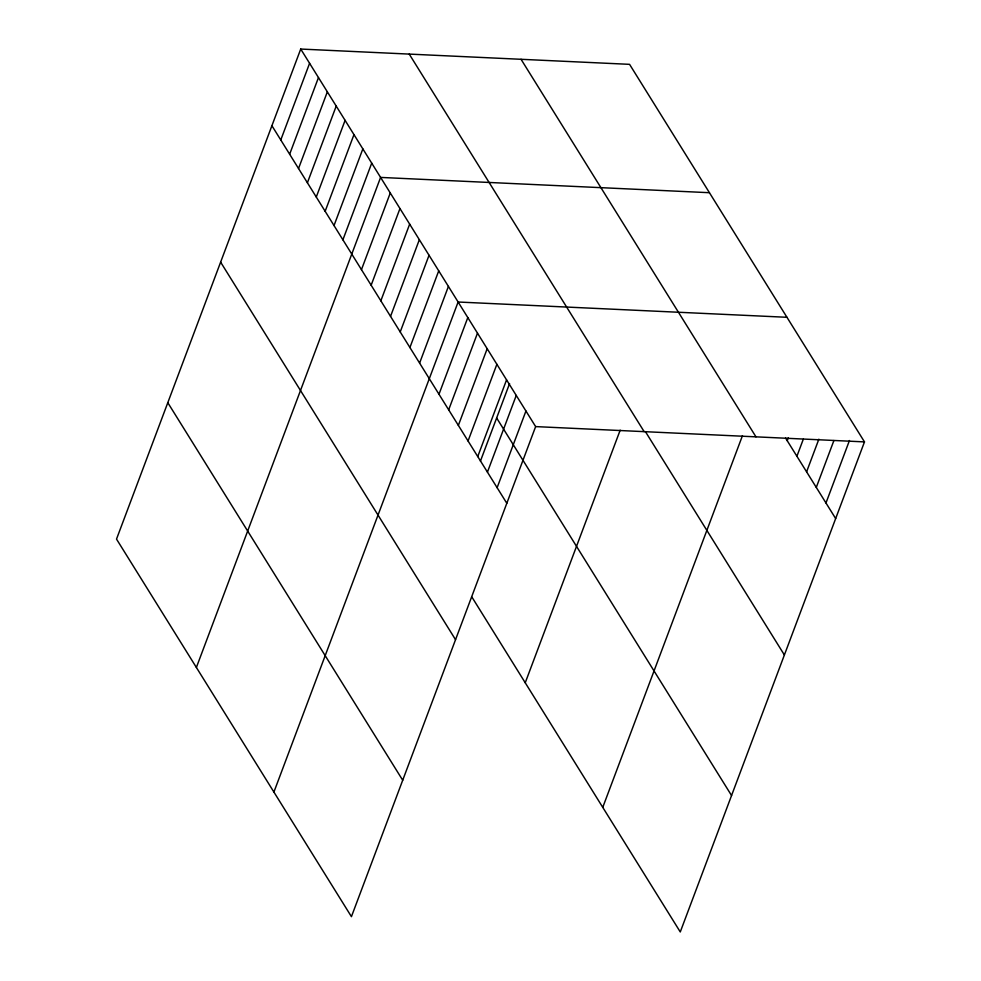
<?xml version="1.0" encoding="UTF-8"?>
<svg xmlns="http://www.w3.org/2000/svg" width="981" height="981" viewBox="0 0 981 981"><rect width="100%" height="100%" fill="white"/><g stroke="black" fill="none" stroke-linecap="round" stroke-linejoin="round"><path stroke-width="1.47" d="M300.726 49.05L116.518 539.109L351.431 916.659L535.638 426.6L300.726 49.05L629.569 64.341L864.482 441.891L680.274 931.95L471.996 597.196M280.774 139.976L309.591 63.311M289.653 154.238L318.469 77.573M298.531 168.511L327.347 91.834M307.396 182.773L336.213 106.107M316.274 197.034L345.091 120.369M325.152 211.295L353.969 134.63M334.018 225.556L362.847 148.891M342.896 239.818L371.713 163.153M196.384 667.472L380.591 177.414L709.435 192.705M361.462 269.652L390.279 192.987M371.149 285.226L399.966 208.561M380.849 300.799L409.666 224.134M390.536 316.385L419.353 239.707M400.223 331.958L429.04 255.281M409.911 347.532L438.728 270.854M419.598 363.105L448.415 286.427M273.907 792.072L458.115 302.013L786.958 317.292M438.985 394.252L467.802 317.586M448.673 409.825L477.489 333.16M458.36 425.398L487.177 348.733M468.06 440.972L496.877 364.307M477.747 456.545L506.564 379.88M480.42 461.131L509.58 383.559M487.434 472.119L516.251 395.453M497.122 487.692L525.939 411.027M525.24 682.764L620.176 430.181M602.763 807.363L742.445 435.723M787.216 440.69L788.283 437.845M796.903 456.263L803.304 439.218M806.59 471.836L818.865 439.181M816.29 487.41L833.899 440.555M825.977 502.983L849.46 440.518M535.638 426.6L864.482 441.891M785.597 438.09L835.665 518.557M521.046 59.289L755.959 436.839M645.498 431.75L784.383 654.977M409.236 54.09L644.149 431.64M496.644 417.98L731.556 795.53M271.909 125.715L506.809 503.265M220.627 262.135L455.54 639.686M167.8 402.688L402.713 780.238"/></g></svg>
